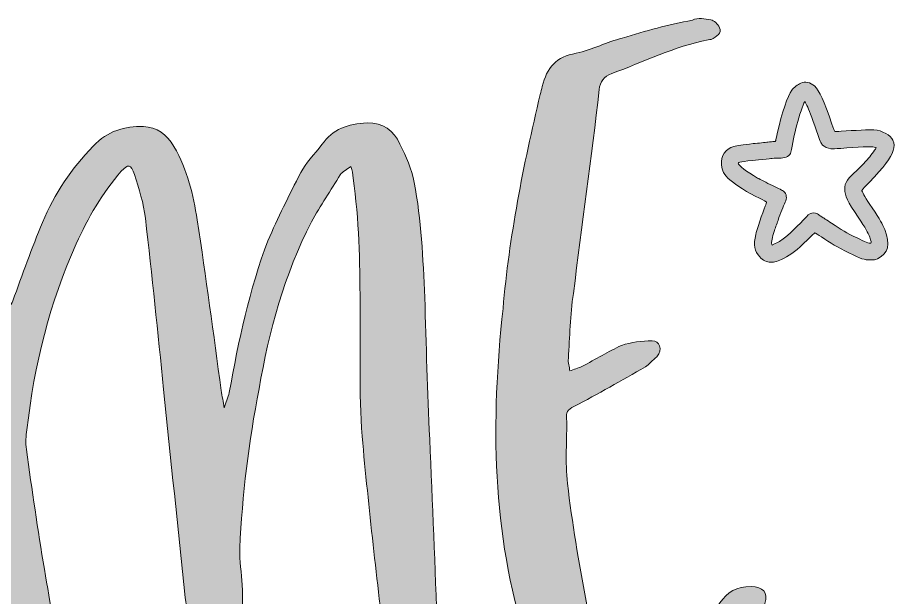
# Model space of a CAD drawing. Header units: inches. Extents: x 0.87 to 5.13, y -5.72 to -0.28.
# Drawn here: x 2.951 to 5.005, y -1.64 to -0.282 of the extents above; entities that cross this region are included whole.
import ezdxf

# ---------------------------------------------------------------- set-up
doc = ezdxf.new("R2010")
doc.units = ezdxf.units.IN
doc.header["$MEASUREMENT"] = 0
doc.layers.add('Layer 1', color=7, linetype='Continuous')

# ---------------------------------------------------------------- blocks, each defined once
blk = doc.blocks.new('block 4')
at = {"layer": 'Layer 1', "true_color": 0xdb202c}
h = blk.add_hatch(color=242, dxfattribs=at)
h.dxf.hatch_style = 2
edge = h.paths.add_edge_path()
edge.add_spline(control_points=[(4.0882, -0.9635), (4.1026, -0.7951), (4.1356, -0.629), (4.1754, -0.4622), (4.1769, -0.4551), (4.1786, -0.4504), (4.18, -0.4433), (4.1908, -0.3987), (4.2129, -0.3732), (4.2599, -0.3654), (4.2977, -0.3564), (4.3322, -0.3386), (4.3677, -0.3299), (4.4227, -0.312), (4.476, -0.2989), (4.5318, -0.2877), (4.5448, -0.2816), (4.5611, -0.2843), (4.5751, -0.2872), (4.5822, -0.2887), (4.5922, -0.2966), (4.5955, -0.3054), (4.6016, -0.3183), (4.5889, -0.3267), (4.5759, -0.3328), (4.5737, -0.3331), (4.5714, -0.3333), (4.5692, -0.3336), (4.4889, -0.3499), (4.4177, -0.3857), (4.3432, -0.4127), (4.3235, -0.4196), (4.3158, -0.432), (4.3134, -0.4505), (4.2956, -0.6102), (4.2731, -0.7682), (4.2531, -0.9282), (4.2454, -0.9793), (4.2445, -1.0297), (4.2413, -1.0803), (4.2401, -1.0896), (4.2437, -1.1006), (4.2447, -1.1096), (4.2535, -1.1063), (4.2645, -1.1027), (4.2732, -1.0994), (4.3054, -1.0819), (4.3354, -1.0647), (4.3656, -1.0497), (4.3876, -1.0425), (4.4146, -1.0394), (4.4374, -1.0389), (4.4557, -1.0391), (4.4626, -1.0588), (4.4487, -1.0765), (4.4382, -1.0845), (4.4303, -1.0946), (4.4218, -1.1002), (4.3661, -1.1319), (4.3105, -1.1636), (4.2545, -1.193), (4.2393, -1.1993), (4.2358, -1.2089), (4.2372, -1.2201), (4.2385, -1.2702), (4.2333, -1.3234), (4.2392, -1.373), (4.25, -1.4653), (4.2654, -1.5572), (4.283, -1.6488), (4.2895, -1.6846), (4.3025, -1.7173), (4.3178, -1.7498), (4.3341, -1.7912), (4.3624, -1.7993), (4.4067, -1.7873), (4.4859, -1.762), (4.5521, -1.7222), (4.5965, -1.653), (4.6141, -1.6281), (4.6353, -1.6142), (4.6696, -1.6147), (4.6972, -1.616), (4.7101, -1.6282), (4.7017, -1.6543), (4.6956, -1.6802), (4.6828, -1.7068), (4.6646, -1.7272), (4.6104, -1.7907), (4.5398, -1.831), (4.4577, -1.8521), (4.4115, -1.8667), (4.3644, -1.8745), (4.316, -1.871), (4.2221, -1.8684), (4.172, -1.8309), (4.1433, -1.7429), (4.061, -1.4899), (4.0598, -1.2273), (4.0882, -0.9635)], knot_values=[0, 0, 0, 0, 1, 1, 1, 2, 2, 2, 3, 3, 3, 4, 4, 4, 5, 5, 5, 6, 6, 6, 7, 7, 7, 8, 8, 8, 9, 9, 9, 10, 10, 10, 11, 11, 11, 12, 12, 12, 13, 13, 13, 14, 14, 14, 15, 15, 15, 16, 16, 16, 17, 17, 17, 18, 18, 18, 19, 19, 19, 20, 20, 20, 21, 21, 21, 22, 22, 22, 23, 23, 23, 24, 24, 24, 25, 25, 25, 26, 26, 26, 27, 27, 27, 28, 28, 28, 29, 29, 29, 30, 30, 30, 31, 31, 31, 32, 32, 32, 33, 33, 33, 33], degree=3, periodic=1)
h = blk.add_hatch(color=242, dxfattribs=at)
h.dxf.hatch_style = 2
edge = h.paths.add_edge_path()
edge.add_spline(control_points=[(2.7869, -1.1441), (2.7772, -1.0424), (2.7702, -0.9245), (2.7676, -0.806), (2.7672, -0.7444), (2.7713, -0.6822), (2.7755, -0.62), (2.7792, -0.5739), (2.7896, -0.5658), (2.8324, -0.5608), (2.837, -0.5602), (2.8415, -0.5597), (2.846, -0.5592), (2.88, -0.5574), (2.8974, -0.5691), (2.9016, -0.6052), (2.9067, -0.648), (2.9097, -0.6933), (2.9125, -0.7364), (2.9182, -0.8042), (2.9216, -0.8724), (2.9254, -0.9428), (2.9259, -0.9472), (2.9289, -0.9537), (2.932, -0.9602), (2.9337, -0.9555), (2.9377, -0.9504), (2.9394, -0.9457), (2.9618, -0.8836), (2.9842, -0.8216), (3.0091, -0.7616), (3.0377, -0.6942), (3.0765, -0.6349), (3.1275, -0.5832), (3.1621, -0.5471), (3.2018, -0.5356), (3.2454, -0.5373), (3.2775, -0.5381), (3.3002, -0.556), (3.3171, -0.5837), (3.3488, -0.6394), (3.3625, -0.6971), (3.3716, -0.7555), (3.392, -0.8901), (3.4099, -1.0228), (3.4278, -1.1555), (3.4294, -1.169), (3.4332, -1.1822), (3.4348, -1.1958), (3.438, -1.184), (3.4435, -1.1719), (3.4466, -1.1601), (3.4689, -1.0387), (3.4937, -0.9193), (3.5373, -0.8045), (3.5607, -0.7515), (3.5865, -0.6982), (3.6144, -0.6447), (3.6255, -0.6228), (3.646, -0.6021), (3.6639, -0.5794), (3.6892, -0.5422), (3.7244, -0.5312), (3.7698, -0.5282), (3.8063, -0.5284), (3.8335, -0.5458), (3.8465, -0.5785), (3.8612, -0.6065), (3.8739, -0.637), (3.8799, -0.6683), (3.897, -0.7553), (3.9008, -0.8462), (3.9047, -0.9372), (3.9087, -1.0486), (3.9101, -1.1581), (3.9164, -1.2693), (3.9226, -1.4193), (3.9288, -1.5694), (3.935, -1.7194), (3.9354, -1.7422), (3.9358, -1.765), (3.936, -1.7855), (3.9346, -1.8131), (3.9289, -1.8229), (3.9022, -1.8284), (3.8977, -1.8289), (3.8932, -1.8294), (3.8887, -1.8299), (3.8278, -1.8371), (3.8203, -1.8311), (3.8131, -1.7703), (3.7932, -1.6013), (3.7733, -1.4323), (3.758, -1.2628), (3.7505, -1.1609), (3.7541, -1.0554), (3.7532, -0.9504), (3.7531, -0.8522), (3.7509, -0.7565), (3.737, -0.6577), (3.736, -0.6486), (3.7349, -0.6396), (3.7316, -0.6309), (3.7231, -0.6365), (3.7124, -0.6423), (3.7064, -0.6498), (3.6856, -0.6865), (3.66, -0.7215), (3.6395, -0.7605), (3.5761, -0.8822), (3.5394, -1.0167), (3.5165, -1.1519), (3.4922, -1.2758), (3.4772, -1.4009), (3.4713, -1.525), (3.4702, -1.5548), (3.4759, -1.5838), (3.4769, -1.6111), (3.4786, -1.6452), (3.4778, -1.6773), (3.4772, -1.7116), (3.4783, -1.7206), (3.4796, -1.7319), (3.4757, -1.7369), (3.453, -1.7578), (3.4254, -1.7565), (3.3979, -1.7552), (3.3748, -1.7533), (3.3639, -1.7386), (3.3593, -1.7186), (3.3539, -1.6918), (3.3464, -1.6676), (3.3433, -1.6405), (3.3264, -1.4781), (3.3096, -1.3156), (3.2928, -1.1531), (3.2794, -1.0199), (3.266, -0.8867), (3.2501, -0.7515), (3.2461, -0.7177), (3.2351, -0.6824), (3.2244, -0.6494), (3.2169, -0.6252), (3.2099, -0.6237), (3.1937, -0.6416), (3.1495, -0.6925), (3.1153, -0.7514), (3.0881, -0.8117), (3.0266, -0.9491), (2.989, -1.0952), (2.9727, -1.2478), (2.9698, -1.2619), (2.9694, -1.2779), (2.9712, -1.2937), (2.9846, -1.3881), (2.998, -1.4824), (3.0134, -1.5743), (3.0274, -1.6549), (3.0415, -1.7355), (3.0555, -1.816), (3.0659, -1.8651), (3.0672, -1.9152), (3.0908, -1.9604), (3.0971, -1.9756), (3.0892, -1.9857), (3.0765, -1.994), (3.0358, -2.0171), (2.9863, -2.0046), (2.9675, -1.9612), (2.9443, -1.8999), (2.9234, -1.8384), (2.9024, -1.7769), (2.8393, -1.5902), (2.8238, -1.3613), (2.7869, -1.1441)], knot_values=[0, 0, 0, 0, 1, 1, 1, 2, 2, 2, 3, 3, 3, 4, 4, 4, 5, 5, 5, 6, 6, 6, 7, 7, 7, 8, 8, 8, 9, 9, 9, 10, 10, 10, 11, 11, 11, 12, 12, 12, 13, 13, 13, 14, 14, 14, 15, 15, 15, 16, 16, 16, 17, 17, 17, 18, 18, 18, 19, 19, 19, 20, 20, 20, 21, 21, 21, 22, 22, 22, 23, 23, 23, 24, 24, 24, 25, 25, 25, 26, 26, 26, 27, 27, 27, 28, 28, 28, 29, 29, 29, 30, 30, 30, 31, 31, 31, 32, 32, 32, 33, 33, 33, 34, 34, 34, 35, 35, 35, 36, 36, 36, 37, 37, 37, 38, 38, 38, 39, 39, 39, 40, 40, 40, 41, 41, 41, 42, 42, 42, 43, 43, 43, 44, 44, 44, 45, 45, 45, 46, 46, 46, 47, 47, 47, 48, 48, 48, 49, 49, 49, 50, 50, 50, 51, 51, 51, 52, 52, 52, 53, 53, 53, 54, 54, 54, 55, 55, 55, 56, 56, 56, 57, 57, 57, 58, 58, 58, 58], degree=3, periodic=1)
at = {"layer": 'Layer 1', "lineweight": 0}
for points, knots in [([(4.0882, -0.9635), (4.1026, -0.7951), (4.1356, -0.629), (4.1754, -0.4622), (4.1769, -0.4551), (4.1786, -0.4504), (4.18, -0.4433), (4.1908, -0.3987), (4.2129, -0.3732), (4.2599, -0.3654), (4.2977, -0.3564), (4.3322, -0.3386), (4.3677, -0.3299), (4.4227, -0.312), (4.476, -0.2989), (4.5318, -0.2877), (4.5448, -0.2816), (4.5611, -0.2843), (4.5751, -0.2872), (4.5822, -0.2887), (4.5922, -0.2966), (4.5955, -0.3054), (4.6016, -0.3183), (4.5889, -0.3267), (4.5759, -0.3328), (4.5737, -0.3331), (4.5714, -0.3333), (4.5692, -0.3336), (4.4889, -0.3499), (4.4177, -0.3857), (4.3432, -0.4127), (4.3235, -0.4196), (4.3158, -0.432), (4.3134, -0.4505), (4.2956, -0.6102), (4.2731, -0.7682), (4.2531, -0.9282), (4.2454, -0.9793), (4.2445, -1.0297), (4.2413, -1.0803), (4.2401, -1.0896), (4.2437, -1.1006), (4.2447, -1.1096), (4.2535, -1.1063), (4.2645, -1.1027), (4.2732, -1.0994), (4.3054, -1.0819), (4.3354, -1.0647), (4.3656, -1.0497), (4.3876, -1.0425), (4.4146, -1.0394), (4.4374, -1.0389), (4.4557, -1.0391), (4.4626, -1.0588), (4.4487, -1.0765), (4.4382, -1.0845), (4.4303, -1.0946), (4.4218, -1.1002), (4.3661, -1.1319), (4.3105, -1.1636), (4.2545, -1.193), (4.2393, -1.1993), (4.2358, -1.2089), (4.2372, -1.2201), (4.2385, -1.2702), (4.2333, -1.3234), (4.2392, -1.373), (4.25, -1.4653), (4.2654, -1.5572), (4.283, -1.6488), (4.2895, -1.6846), (4.3025, -1.7173), (4.3178, -1.7498), (4.3341, -1.7912), (4.3624, -1.7993), (4.4067, -1.7873), (4.4859, -1.762), (4.5521, -1.7222), (4.5965, -1.653), (4.6141, -1.6281), (4.6353, -1.6142), (4.6696, -1.6147), (4.6972, -1.616), (4.7101, -1.6282), (4.7017, -1.6543), (4.6956, -1.6802), (4.6828, -1.7068), (4.6646, -1.7272), (4.6104, -1.7907), (4.5398, -1.831), (4.4577, -1.8521), (4.4115, -1.8667), (4.3644, -1.8745), (4.316, -1.871), (4.2221, -1.8684), (4.172, -1.8309), (4.1433, -1.7429), (4.061, -1.4899), (4.0598, -1.2273), (4.0882, -0.9635)], [0, 0, 0, 0, 1, 1, 1, 2, 2, 2, 3, 3, 3, 4, 4, 4, 5, 5, 5, 6, 6, 6, 7, 7, 7, 8, 8, 8, 9, 9, 9, 10, 10, 10, 11, 11, 11, 12, 12, 12, 13, 13, 13, 14, 14, 14, 15, 15, 15, 16, 16, 16, 17, 17, 17, 18, 18, 18, 19, 19, 19, 20, 20, 20, 21, 21, 21, 22, 22, 22, 23, 23, 23, 24, 24, 24, 25, 25, 25, 26, 26, 26, 27, 27, 27, 28, 28, 28, 29, 29, 29, 30, 30, 30, 31, 31, 31, 32, 32, 32, 33, 33, 33, 33]), ([(2.7869, -1.1441), (2.7772, -1.0424), (2.7702, -0.9245), (2.7676, -0.806), (2.7672, -0.7444), (2.7713, -0.6822), (2.7755, -0.62), (2.7792, -0.5739), (2.7896, -0.5658), (2.8324, -0.5608), (2.837, -0.5602), (2.8415, -0.5597), (2.846, -0.5592), (2.88, -0.5574), (2.8974, -0.5691), (2.9016, -0.6052), (2.9067, -0.648), (2.9097, -0.6933), (2.9125, -0.7364), (2.9182, -0.8042), (2.9216, -0.8724), (2.9254, -0.9428), (2.9259, -0.9472), (2.9289, -0.9537), (2.932, -0.9602), (2.9337, -0.9555), (2.9377, -0.9504), (2.9394, -0.9457), (2.9618, -0.8836), (2.9842, -0.8216), (3.0091, -0.7616), (3.0377, -0.6942), (3.0765, -0.6349), (3.1275, -0.5832), (3.1621, -0.5471), (3.2018, -0.5356), (3.2454, -0.5373), (3.2775, -0.5381), (3.3002, -0.556), (3.3171, -0.5837), (3.3488, -0.6394), (3.3625, -0.6971), (3.3716, -0.7555), (3.392, -0.8901), (3.4099, -1.0228), (3.4278, -1.1555), (3.4294, -1.169), (3.4332, -1.1822), (3.4348, -1.1958), (3.438, -1.184), (3.4435, -1.1719), (3.4466, -1.1601), (3.4689, -1.0387), (3.4937, -0.9193), (3.5373, -0.8045), (3.5607, -0.7515), (3.5865, -0.6982), (3.6144, -0.6447), (3.6255, -0.6228), (3.646, -0.6021), (3.6639, -0.5794), (3.6892, -0.5422), (3.7244, -0.5312), (3.7698, -0.5282), (3.8063, -0.5284), (3.8335, -0.5458), (3.8465, -0.5785), (3.8612, -0.6065), (3.8739, -0.637), (3.8799, -0.6683), (3.897, -0.7553), (3.9008, -0.8462), (3.9047, -0.9372), (3.9087, -1.0486), (3.9101, -1.1581), (3.9164, -1.2693), (3.9226, -1.4193), (3.9288, -1.5694), (3.935, -1.7194), (3.9354, -1.7422), (3.9358, -1.765), (3.936, -1.7855), (3.9346, -1.8131), (3.9289, -1.8229), (3.9022, -1.8284), (3.8977, -1.8289), (3.8932, -1.8294), (3.8887, -1.8299), (3.8278, -1.8371), (3.8203, -1.8311), (3.8131, -1.7703), (3.7932, -1.6013), (3.7733, -1.4323), (3.758, -1.2628), (3.7505, -1.1609), (3.7541, -1.0554), (3.7532, -0.9504), (3.7531, -0.8522), (3.7509, -0.7565), (3.737, -0.6577), (3.736, -0.6486), (3.7349, -0.6396), (3.7316, -0.6309), (3.7231, -0.6365), (3.7124, -0.6423), (3.7064, -0.6498), (3.6856, -0.6865), (3.66, -0.7215), (3.6395, -0.7605), (3.5761, -0.8822), (3.5394, -1.0167), (3.5165, -1.1519), (3.4922, -1.2758), (3.4772, -1.4009), (3.4713, -1.525), (3.4702, -1.5548), (3.4759, -1.5838), (3.4769, -1.6111), (3.4786, -1.6452), (3.4778, -1.6773), (3.4772, -1.7116), (3.4783, -1.7206), (3.4796, -1.7319), (3.4757, -1.7369), (3.453, -1.7578), (3.4254, -1.7565), (3.3979, -1.7552), (3.3748, -1.7533), (3.3639, -1.7386), (3.3593, -1.7186), (3.3539, -1.6918), (3.3464, -1.6676), (3.3433, -1.6405), (3.3264, -1.4781), (3.3096, -1.3156), (3.2928, -1.1531), (3.2794, -1.0199), (3.266, -0.8867), (3.2501, -0.7515), (3.2461, -0.7177), (3.2351, -0.6824), (3.2244, -0.6494), (3.2169, -0.6252), (3.2099, -0.6237), (3.1937, -0.6416), (3.1495, -0.6925), (3.1153, -0.7514), (3.0881, -0.8117), (3.0266, -0.9491), (2.989, -1.0952), (2.9727, -1.2478), (2.9698, -1.2619), (2.9694, -1.2779), (2.9712, -1.2937), (2.9846, -1.3881), (2.998, -1.4824), (3.0134, -1.5743), (3.0274, -1.6549), (3.0415, -1.7355), (3.0555, -1.816), (3.0659, -1.8651), (3.0672, -1.9152), (3.0908, -1.9604), (3.0971, -1.9756), (3.0892, -1.9857), (3.0765, -1.994), (3.0358, -2.0171), (2.9863, -2.0046), (2.9675, -1.9612), (2.9443, -1.8999), (2.9234, -1.8384), (2.9024, -1.7769), (2.8393, -1.5902), (2.8238, -1.3613), (2.7869, -1.1441)], [0, 0, 0, 0, 1, 1, 1, 2, 2, 2, 3, 3, 3, 4, 4, 4, 5, 5, 5, 6, 6, 6, 7, 7, 7, 8, 8, 8, 9, 9, 9, 10, 10, 10, 11, 11, 11, 12, 12, 12, 13, 13, 13, 14, 14, 14, 15, 15, 15, 16, 16, 16, 17, 17, 17, 18, 18, 18, 19, 19, 19, 20, 20, 20, 21, 21, 21, 22, 22, 22, 23, 23, 23, 24, 24, 24, 25, 25, 25, 26, 26, 26, 27, 27, 27, 28, 28, 28, 29, 29, 29, 30, 30, 30, 31, 31, 31, 32, 32, 32, 33, 33, 33, 34, 34, 34, 35, 35, 35, 36, 36, 36, 37, 37, 37, 38, 38, 38, 39, 39, 39, 40, 40, 40, 41, 41, 41, 42, 42, 42, 43, 43, 43, 44, 44, 44, 45, 45, 45, 46, 46, 46, 47, 47, 47, 48, 48, 48, 49, 49, 49, 50, 50, 50, 51, 51, 51, 52, 52, 52, 53, 53, 53, 54, 54, 54, 55, 55, 55, 56, 56, 56, 57, 57, 57, 58, 58, 58, 58])]:
    blk.add_open_spline(points, degree=3, knots=knots, dxfattribs=at)
blk = doc.blocks.new('block 12')
at = {"layer": 'Layer 1', "true_color": 0xdb202c}
h = blk.add_hatch(color=242, dxfattribs=at)
h.dxf.hatch_style = 2
edge = h.paths.add_edge_path()
edge.add_spline(control_points=[(4.7857, -0.4353), (4.7796, -0.438), (4.7692, -0.4466), (4.765, -0.452), (4.7548, -0.4654), (4.742, -0.5033), (4.7309, -0.5533), (4.7292, -0.5613), (4.7274, -0.5688), (4.7273, -0.57), (4.7267, -0.5719), (4.7262, -0.5721), (4.7229, -0.5721), (4.7206, -0.5721), (4.7144, -0.5728), (4.7086, -0.5735), (4.7029, -0.5742), (4.6874, -0.5759), (4.6743, -0.5771), (4.6493, -0.5796), (4.6374, -0.5813), (4.6291, -0.5837), (4.6089, -0.5895), (4.5988, -0.6045), (4.6, -0.6269), (4.6009, -0.6407), (4.6059, -0.6497), (4.62, -0.6622), (4.6331, -0.6739), (4.6627, -0.6922), (4.6888, -0.7049), (4.6982, -0.7094), (4.7058, -0.7136), (4.7058, -0.7143), (4.7058, -0.7148), (4.7044, -0.719), (4.7025, -0.7235), (4.6966, -0.7381), (4.6822, -0.7815), (4.6803, -0.79), (4.675, -0.8144), (4.6776, -0.8294), (4.6898, -0.8426), (4.6937, -0.8468), (4.697, -0.8492), (4.7018, -0.8516), (4.7079, -0.8546), (4.7095, -0.8549), (4.7156, -0.8549), (4.7245, -0.8549), (4.7323, -0.8527), (4.7454, -0.8461), (4.7647, -0.8361), (4.7755, -0.8278), (4.8014, -0.8024), (4.8105, -0.7935), (4.8185, -0.786), (4.819, -0.786), (4.8197, -0.786), (4.8266, -0.7904), (4.8345, -0.7958), (4.8555, -0.8102), (4.8716, -0.8196), (4.8987, -0.833), (4.928, -0.8476), (4.9337, -0.8495), (4.9488, -0.8495), (4.9588, -0.8497), (4.9598, -0.8494), (4.9654, -0.8468), (4.9908, -0.8347), (4.9964, -0.8126), (4.9828, -0.7785), (4.977, -0.7644), (4.9725, -0.7564), (4.9534, -0.7277), (4.9377, -0.7042), (4.9313, -0.6936), (4.9293, -0.6875), (4.9288, -0.6861), (4.932, -0.6824), (4.9461, -0.6678), (4.9812, -0.6314), (4.9971, -0.6107), (5.0026, -0.5931), (5.0054, -0.5841), (5.0052, -0.577), (5.0019, -0.5693), (4.9967, -0.5571), (4.9767, -0.5461), (4.9572, -0.5447), (4.9495, -0.5442), (4.9107, -0.546), (4.8806, -0.5482), (4.8724, -0.5488), (4.8655, -0.5491), (4.8653, -0.5489), (4.8651, -0.5488), (4.8623, -0.5407), (4.859, -0.5312), (4.84, -0.4758), (4.83, -0.4542), (4.8179, -0.442), (4.8091, -0.4333), (4.7958, -0.4306), (4.7857, -0.4353)], knot_values=[0, 0, 0, 0, 1, 1, 1, 2, 2, 2, 3, 3, 3, 4, 4, 4, 5, 5, 5, 6, 6, 6, 7, 7, 7, 8, 8, 8, 9, 9, 9, 10, 10, 10, 11, 11, 11, 12, 12, 12, 13, 13, 13, 14, 14, 14, 15, 15, 15, 16, 16, 16, 17, 17, 17, 18, 18, 18, 19, 19, 19, 20, 20, 20, 21, 21, 21, 22, 22, 22, 23, 23, 23, 24, 24, 24, 25, 25, 25, 26, 26, 26, 27, 27, 27, 28, 28, 28, 29, 29, 29, 30, 30, 30, 31, 31, 31, 32, 32, 32, 33, 33, 33, 34, 34, 34, 35, 35, 35, 35], degree=3, periodic=1)
edge = h.paths.add_edge_path()
edge.add_spline(control_points=[(4.8004, -0.4877), (4.8049, -0.4971), (4.8112, -0.5134), (4.8228, -0.5474), (4.8315, -0.5728), (4.8327, -0.5756), (4.8369, -0.5803), (4.8404, -0.5841), (4.8496, -0.5883), (4.8564, -0.5891), (4.8583, -0.5895), (4.8686, -0.589), (4.8794, -0.5881), (4.9186, -0.5851), (4.9535, -0.5837), (4.9582, -0.585), (4.9607, -0.5855), (4.9626, -0.5862), (4.9626, -0.5864), (4.9626, -0.5877), (4.9516, -0.6029), (4.9447, -0.6112), (4.9377, -0.6198), (4.9201, -0.6375), (4.9043, -0.6523), (4.898, -0.6582), (4.8917, -0.6673), (4.8902, -0.6727), (4.8895, -0.6748), (4.8891, -0.6797), (4.8891, -0.6833), (4.8893, -0.6991), (4.8956, -0.7127), (4.9201, -0.7491), (4.9386, -0.7766), (4.9433, -0.7848), (4.9474, -0.7963), (4.9508, -0.8053), (4.9515, -0.8095), (4.9497, -0.81), (4.9468, -0.8112), (4.9358, -0.8071), (4.9177, -0.798), (4.8928, -0.7857), (4.8818, -0.7792), (4.8578, -0.7634), (4.847, -0.7561), (4.8371, -0.7498), (4.8359, -0.7491), (4.8347, -0.7484), (4.8315, -0.7463), (4.8291, -0.7446), (4.8266, -0.7427), (4.8228, -0.7406), (4.8207, -0.7401), (4.8131, -0.7378), (4.8038, -0.7413), (4.7993, -0.7482), (4.7965, -0.7524), (4.76, -0.7883), (4.7509, -0.7956), (4.7424, -0.8025), (4.7356, -0.8069), (4.726, -0.8114), (4.726, -0.8114), (4.7185, -0.8149), (4.7185, -0.8149), (4.7185, -0.8149), (4.7177, -0.8128), (4.7177, -0.8128), (4.7165, -0.8097), (4.7194, -0.7949), (4.7236, -0.7829), (4.7257, -0.777), (4.7297, -0.7653), (4.7326, -0.7568), (4.7384, -0.7399), (4.7448, -0.7235), (4.7494, -0.7143), (4.7541, -0.7047), (4.7528, -0.6951), (4.7462, -0.6889), (4.745, -0.6878), (4.733, -0.6816), (4.7194, -0.6751), (4.7058, -0.6687), (4.6902, -0.6609), (4.6848, -0.6577), (4.6587, -0.6426), (4.6393, -0.628), (4.6393, -0.6233), (4.6393, -0.6201), (4.6453, -0.6191), (4.6865, -0.6151), (4.6992, -0.6139), (4.7125, -0.6125), (4.7158, -0.6119), (4.7192, -0.6114), (4.7269, -0.6111), (4.7328, -0.6111), (4.7417, -0.6111), (4.7546, -0.6103), (4.7603, -0.6024), (4.7627, -0.5992), (4.7633, -0.595), (4.764, -0.591), (4.7674, -0.5688), (4.7729, -0.5469), (4.7788, -0.5251), (4.7852, -0.5018), (4.7937, -0.4786), (4.7958, -0.4786), (4.7957, -0.4788), (4.7979, -0.4828), (4.8004, -0.4877)], knot_values=[0, 0, 0, 0, 1, 1, 1, 2, 2, 2, 3, 3, 3, 4, 4, 4, 5, 5, 5, 6, 6, 6, 7, 7, 7, 8, 8, 8, 9, 9, 9, 10, 10, 10, 11, 11, 11, 12, 12, 12, 13, 13, 13, 14, 14, 14, 15, 15, 15, 16, 16, 16, 17, 17, 17, 18, 18, 18, 19, 19, 19, 20, 20, 20, 21, 21, 21, 22, 22, 22, 23, 23, 23, 24, 24, 24, 25, 25, 25, 26, 26, 26, 27, 27, 27, 28, 28, 28, 29, 29, 29, 30, 30, 30, 31, 31, 31, 32, 32, 32, 33, 33, 33, 34, 34, 34, 35, 35, 35, 36, 36, 36, 37, 37, 37, 38, 38, 38, 38], degree=3, periodic=1)
at = {"layer": 'Layer 1', "lineweight": 0}
for points, knots in [([(4.7857, -0.4353), (4.7796, -0.438), (4.7692, -0.4466), (4.765, -0.452), (4.7548, -0.4654), (4.742, -0.5033), (4.7309, -0.5533), (4.7292, -0.5613), (4.7274, -0.5688), (4.7273, -0.57), (4.7267, -0.5719), (4.7262, -0.5721), (4.7229, -0.5721), (4.7206, -0.5721), (4.7144, -0.5728), (4.7086, -0.5735), (4.7029, -0.5742), (4.6874, -0.5759), (4.6743, -0.5771), (4.6493, -0.5796), (4.6374, -0.5813), (4.6291, -0.5837), (4.6089, -0.5895), (4.5988, -0.6045), (4.6, -0.6269), (4.6009, -0.6407), (4.6059, -0.6497), (4.62, -0.6622), (4.6331, -0.6739), (4.6627, -0.6922), (4.6888, -0.7049), (4.6982, -0.7094), (4.7058, -0.7136), (4.7058, -0.7143), (4.7058, -0.7148), (4.7044, -0.719), (4.7025, -0.7235), (4.6966, -0.7381), (4.6822, -0.7815), (4.6803, -0.79), (4.675, -0.8144), (4.6776, -0.8294), (4.6898, -0.8426), (4.6937, -0.8468), (4.697, -0.8492), (4.7018, -0.8516), (4.7079, -0.8546), (4.7095, -0.8549), (4.7156, -0.8549), (4.7245, -0.8549), (4.7323, -0.8527), (4.7454, -0.8461), (4.7647, -0.8361), (4.7755, -0.8278), (4.8014, -0.8024), (4.8105, -0.7935), (4.8185, -0.786), (4.819, -0.786), (4.8197, -0.786), (4.8266, -0.7904), (4.8345, -0.7958), (4.8555, -0.8102), (4.8716, -0.8196), (4.8987, -0.833), (4.928, -0.8476), (4.9337, -0.8495), (4.9488, -0.8495), (4.9588, -0.8497), (4.9598, -0.8494), (4.9654, -0.8468), (4.9908, -0.8347), (4.9964, -0.8126), (4.9828, -0.7785), (4.977, -0.7644), (4.9725, -0.7564), (4.9534, -0.7277), (4.9377, -0.7042), (4.9313, -0.6936), (4.9293, -0.6875), (4.9288, -0.6861), (4.932, -0.6824), (4.9461, -0.6678), (4.9812, -0.6314), (4.9971, -0.6107), (5.0026, -0.5931), (5.0054, -0.5841), (5.0052, -0.577), (5.0019, -0.5693), (4.9967, -0.5571), (4.9767, -0.5461), (4.9572, -0.5447), (4.9495, -0.5442), (4.9107, -0.546), (4.8806, -0.5482), (4.8724, -0.5488), (4.8655, -0.5491), (4.8653, -0.5489), (4.8651, -0.5488), (4.8623, -0.5407), (4.859, -0.5312), (4.84, -0.4758), (4.83, -0.4542), (4.8179, -0.442), (4.8091, -0.4333), (4.7958, -0.4306), (4.7857, -0.4353)], [0, 0, 0, 0, 1, 1, 1, 2, 2, 2, 3, 3, 3, 4, 4, 4, 5, 5, 5, 6, 6, 6, 7, 7, 7, 8, 8, 8, 9, 9, 9, 10, 10, 10, 11, 11, 11, 12, 12, 12, 13, 13, 13, 14, 14, 14, 15, 15, 15, 16, 16, 16, 17, 17, 17, 18, 18, 18, 19, 19, 19, 20, 20, 20, 21, 21, 21, 22, 22, 22, 23, 23, 23, 24, 24, 24, 25, 25, 25, 26, 26, 26, 27, 27, 27, 28, 28, 28, 29, 29, 29, 30, 30, 30, 31, 31, 31, 32, 32, 32, 33, 33, 33, 34, 34, 34, 35, 35, 35, 35]), ([(4.8004, -0.4877), (4.8049, -0.4971), (4.8112, -0.5134), (4.8228, -0.5474), (4.8315, -0.5728), (4.8327, -0.5756), (4.8369, -0.5803), (4.8404, -0.5841), (4.8496, -0.5883), (4.8564, -0.5891), (4.8583, -0.5895), (4.8686, -0.589), (4.8794, -0.5881), (4.9186, -0.5851), (4.9535, -0.5837), (4.9582, -0.585), (4.9607, -0.5855), (4.9626, -0.5862), (4.9626, -0.5864), (4.9626, -0.5877), (4.9516, -0.6029), (4.9447, -0.6112), (4.9377, -0.6198), (4.9201, -0.6375), (4.9043, -0.6523), (4.898, -0.6582), (4.8917, -0.6673), (4.8902, -0.6727), (4.8895, -0.6748), (4.8891, -0.6797), (4.8891, -0.6833), (4.8893, -0.6991), (4.8956, -0.7127), (4.9201, -0.7491), (4.9386, -0.7766), (4.9433, -0.7848), (4.9474, -0.7963), (4.9508, -0.8053), (4.9515, -0.8095), (4.9497, -0.81), (4.9468, -0.8112), (4.9358, -0.8071), (4.9177, -0.798), (4.8928, -0.7857), (4.8818, -0.7792), (4.8578, -0.7634), (4.847, -0.7561), (4.8371, -0.7498), (4.8359, -0.7491), (4.8347, -0.7484), (4.8315, -0.7463), (4.8291, -0.7446), (4.8266, -0.7427), (4.8228, -0.7406), (4.8207, -0.7401), (4.8131, -0.7378), (4.8038, -0.7413), (4.7993, -0.7482), (4.7965, -0.7524), (4.76, -0.7883), (4.7509, -0.7956), (4.7424, -0.8025), (4.7356, -0.8069), (4.726, -0.8114), (4.726, -0.8114), (4.7185, -0.8149), (4.7185, -0.8149), (4.7185, -0.8149), (4.7177, -0.8128), (4.7177, -0.8128), (4.7165, -0.8097), (4.7194, -0.7949), (4.7236, -0.7829), (4.7257, -0.777), (4.7297, -0.7653), (4.7326, -0.7568), (4.7384, -0.7399), (4.7448, -0.7235), (4.7494, -0.7143), (4.7541, -0.7047), (4.7528, -0.6951), (4.7462, -0.6889), (4.745, -0.6878), (4.733, -0.6816), (4.7194, -0.6751), (4.7058, -0.6687), (4.6902, -0.6609), (4.6848, -0.6577), (4.6587, -0.6426), (4.6393, -0.628), (4.6393, -0.6233), (4.6393, -0.6201), (4.6453, -0.6191), (4.6865, -0.6151), (4.6992, -0.6139), (4.7125, -0.6125), (4.7158, -0.6119), (4.7192, -0.6114), (4.7269, -0.6111), (4.7328, -0.6111), (4.7417, -0.6111), (4.7546, -0.6103), (4.7603, -0.6024), (4.7627, -0.5992), (4.7633, -0.595), (4.764, -0.591), (4.7674, -0.5688), (4.7729, -0.5469), (4.7788, -0.5251), (4.7852, -0.5018), (4.7937, -0.4786), (4.7958, -0.4786), (4.7957, -0.4788), (4.7979, -0.4828), (4.8004, -0.4877)], [0, 0, 0, 0, 1, 1, 1, 2, 2, 2, 3, 3, 3, 4, 4, 4, 5, 5, 5, 6, 6, 6, 7, 7, 7, 8, 8, 8, 9, 9, 9, 10, 10, 10, 11, 11, 11, 12, 12, 12, 13, 13, 13, 14, 14, 14, 15, 15, 15, 16, 16, 16, 17, 17, 17, 18, 18, 18, 19, 19, 19, 20, 20, 20, 21, 21, 21, 22, 22, 22, 23, 23, 23, 24, 24, 24, 25, 25, 25, 26, 26, 26, 27, 27, 27, 28, 28, 28, 29, 29, 29, 30, 30, 30, 31, 31, 31, 32, 32, 32, 33, 33, 33, 34, 34, 34, 35, 35, 35, 36, 36, 36, 37, 37, 37, 38, 38, 38, 38])]:
    blk.add_open_spline(points, degree=3, knots=knots, dxfattribs=at)
blk = doc.blocks.new('block 2')
at = {"layer": 'Layer 1'}
for name in ['block 4', 'block 12']:
    blk.add_blockref(name, (0, 0), dxfattribs=at)

msp = doc.modelspace()

# ---------------------------------------------------------------- block references
at = {"layer": 'Layer 1'}
msp.add_blockref('block 2', (0, 0), dxfattribs=at)

doc.saveas('drawing.dxf')
